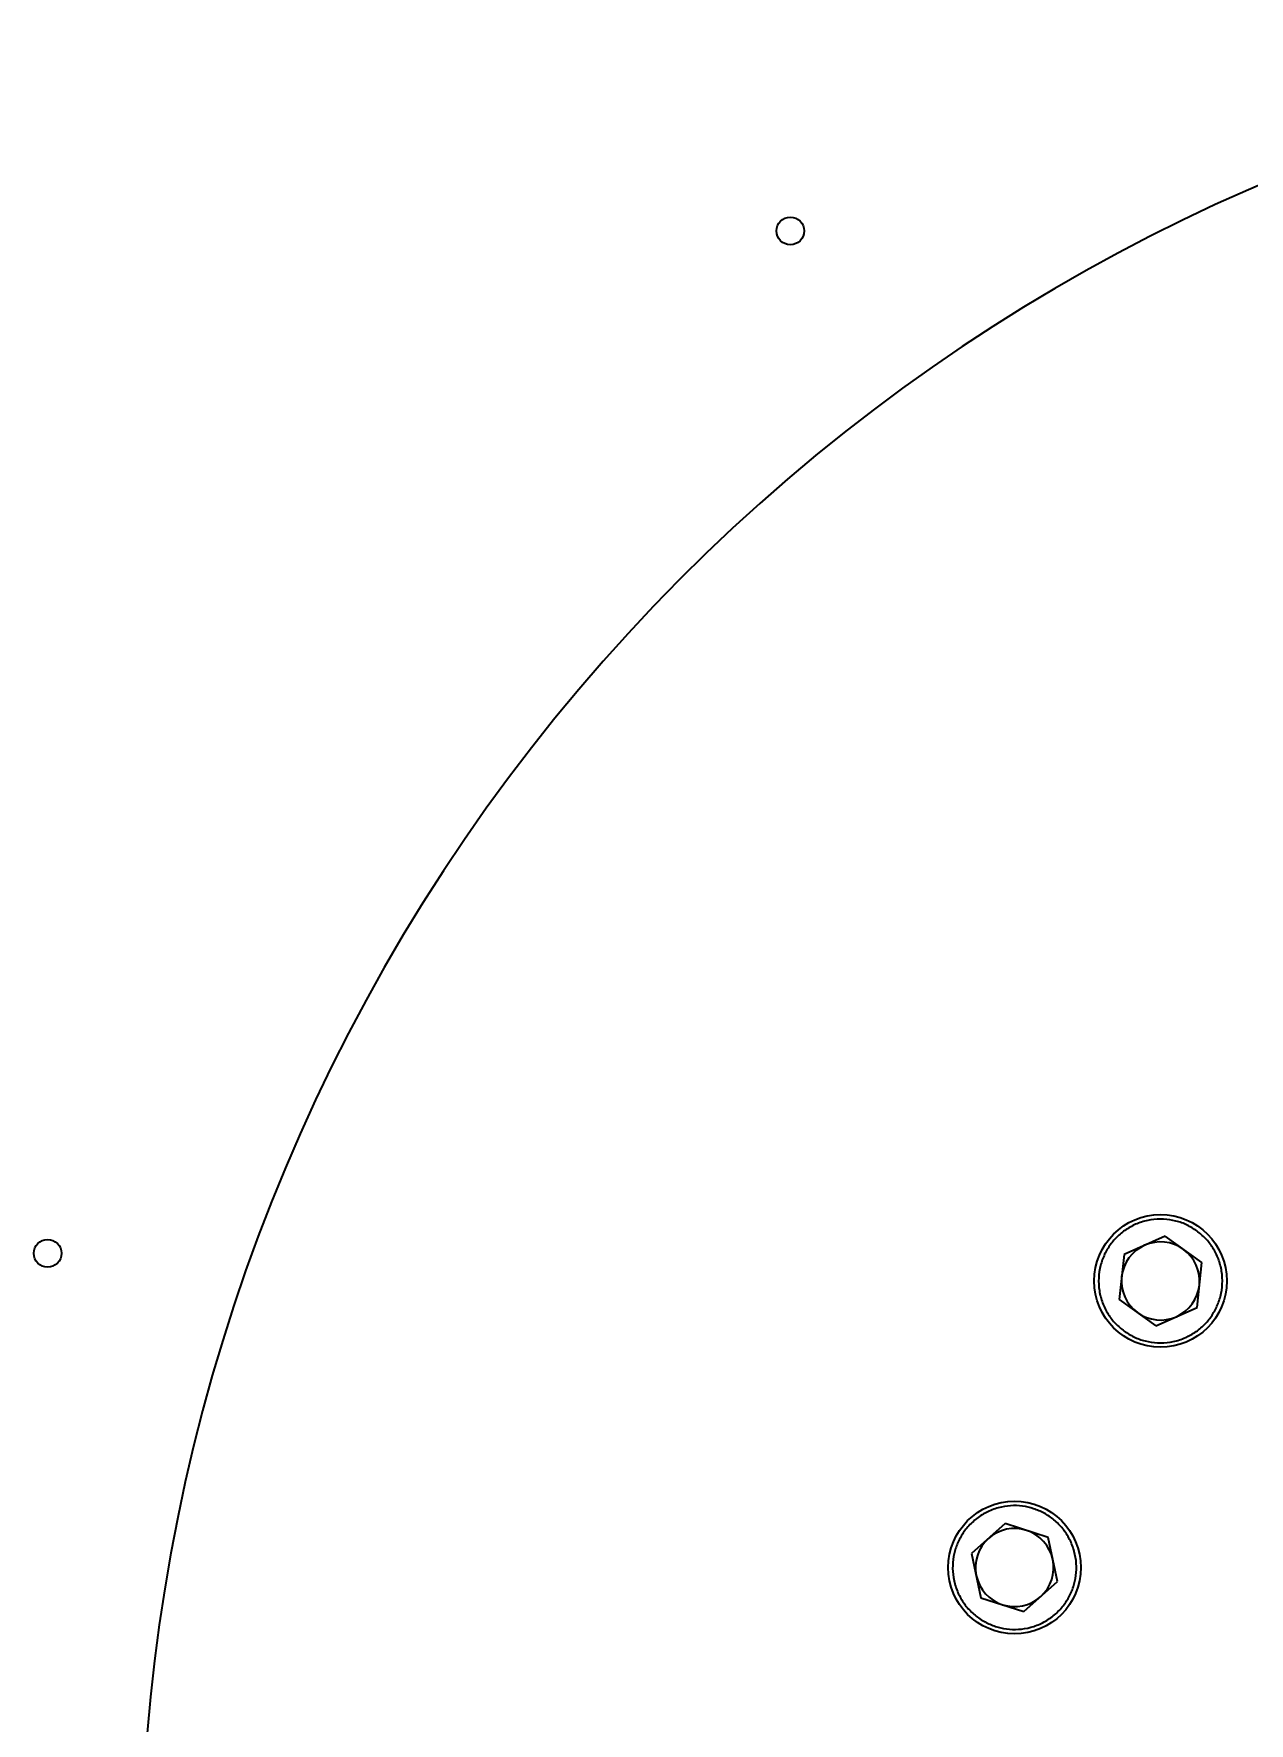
# Model space of a CAD drawing. Header units: millimetres. Extents: x -1052 to 3351, y 0 to 2015.
# Drawn here: x -256.138 to -252.885, y 1730.321 to 1734.842 of the extents above; entities that cross this region are included whole.
import ezdxf

# ---------------------------------------------------------------- set-up
doc = ezdxf.new("R2010")
doc.units = ezdxf.units.MM
doc.layers.add('AM_6', color=2, linetype='Continuous', lineweight=35)

msp = doc.modelspace()

# ---------------------------------------------------------------- linework, layer by layer
at = {"layer": 'AM_6'}
for p, q in [((-253.1094, 1731.6243), (-253.2197, 1731.5751)), ((-253.0117, 1731.5533), (-253.1094, 1731.6243)), ((-253.2197, 1731.5751), (-253.2324, 1731.455)), ((-253.0243, 1731.4332), (-253.0117, 1731.5533)), ((-253.2324, 1731.455), (-253.1347, 1731.384)), ((-253.1347, 1731.384), (-253.0243, 1731.4332)), ((-253.5379, 1730.8553), (-253.6277, 1730.7745)), ((-253.4231, 1730.818), (-253.5379, 1730.8553)), ((-253.398, 1730.6999), (-253.4231, 1730.818)), ((-253.6277, 1730.7745), (-253.6026, 1730.6564)), ((-253.4877, 1730.6191), (-253.398, 1730.6999)), ((-253.6026, 1730.6564), (-253.4877, 1730.6191))]:
    msp.add_line(p, q, dxfattribs=at)
for centre, radius in [((-254.1131, 1734.3147), 0.037), ((-253.122, 1731.5042), 0.1775), ((-256.1013, 1731.5782), 0.037), ((-253.5128, 1730.7372), 0.1775)]:
    msp.add_circle(centre, radius, dxfattribs=at)
for centre, radius, start, end in [((-250.8962, 1729.887), 4.9553, 0, 218.4103), ((-253.122, 1731.5042), 0.1046, 114, 174), ((-253.122, 1731.5042), 0.1046, 54, 114), ((-253.122, 1731.5042), 0.1046, 354, 54), ((-253.122, 1731.5042), 0.1046, 174, 234), ((-253.122, 1731.5042), 0.1046, 294, 354), ((-253.122, 1731.5042), 0.1046, 234, 294), ((-253.5128, 1730.7372), 0.1046, 72, 132), ((-253.5128, 1730.7372), 0.1046, 12, 72), ((-253.5128, 1730.7372), 0.1046, 132, 192), ((-253.5128, 1730.7372), 0.1046, 312, 12), ((-253.5128, 1730.7372), 0.1046, 192, 252), ((-253.5128, 1730.7372), 0.1046, 252, 312)]:
    msp.add_arc(centre, radius, start, end, dxfattribs=at)
for points in [[(-253.0247, 1731.6382), (-253.0332, 1731.6437), (-253.0506, 1731.655), (-253.081, 1731.6657), (-253.114, 1731.6708), (-253.1481, 1731.6689), (-253.1811, 1731.6602), (-253.211, 1731.6452), (-253.2364, 1731.6254), (-253.2568, 1731.6021), (-253.2727, 1731.5754), (-253.2837, 1731.5452), (-253.2887, 1731.5121), (-253.2868, 1731.4781), (-253.2781, 1731.4451), (-253.263, 1731.4152), (-253.2435, 1731.3896), (-253.2273, 1731.3765), (-253.2194, 1731.3701)], [(-253.2194, 1731.3701), (-253.2109, 1731.3646), (-253.1934, 1731.3533), (-253.163, 1731.3426), (-253.13, 1731.3375), (-253.0959, 1731.3394), (-253.063, 1731.3481), (-253.0331, 1731.3631), (-253.0077, 1731.3829), (-252.9873, 1731.4062), (-252.9714, 1731.4329), (-252.9604, 1731.4631), (-252.9554, 1731.4962), (-252.9573, 1731.5303), (-252.966, 1731.5633), (-252.9811, 1731.5931), (-253.0006, 1731.6187), (-253.0168, 1731.6318), (-253.0247, 1731.6382)], [(-253.4616, 1730.8947), (-253.4714, 1730.8974), (-253.4916, 1730.9027), (-253.5238, 1730.9035), (-253.5567, 1730.8982), (-253.5886, 1730.8858), (-253.6172, 1730.8673), (-253.641, 1730.8438), (-253.659, 1730.8172), (-253.6713, 1730.7887), (-253.6781, 1730.7584), (-253.6792, 1730.7263), (-253.6738, 1730.6933), (-253.6615, 1730.6614), (-253.643, 1730.6328), (-253.6194, 1730.6091), (-253.5929, 1730.5907), (-253.5735, 1730.5833), (-253.564, 1730.5796)], [(-253.564, 1730.5796), (-253.5543, 1730.577), (-253.5341, 1730.5716), (-253.5019, 1730.5709), (-253.4689, 1730.5762), (-253.4371, 1730.5885), (-253.4084, 1730.6071), (-253.3846, 1730.6306), (-253.3666, 1730.6572), (-253.3544, 1730.6857), (-253.3475, 1730.716), (-253.3464, 1730.7481), (-253.3519, 1730.7811), (-253.3642, 1730.8129), (-253.3827, 1730.8416), (-253.4062, 1730.8653), (-253.4327, 1730.8836), (-253.4522, 1730.8911), (-253.4616, 1730.8947)]]:
    msp.add_open_spline(points, degree=3, knots=[0, 0, 0, 0, 2.04892, 4.22057, 6.482504, 8.792439, 11.102374, 13.364308, 15.535958, 17.584878, 19.633798, 21.805448, 24.067382, 26.377317, 28.687252, 30.949186, 33.120836, 35.169756, 35.169756, 35.169756, 35.169756], dxfattribs=at)

doc.saveas('drawing.dxf')
